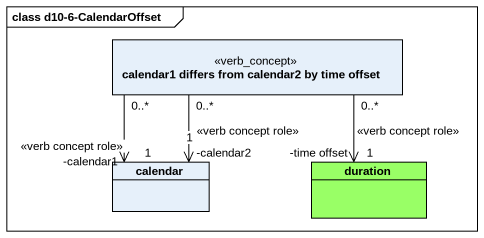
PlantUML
@startuml
mainframe class d10-6-CalendarOffset
hide circle
hide empty members
class "calendar1 differs from calendar2 by time offset" as calendar1_differs_from <<verb_concept>>
class calendar
class duration #99FF66
calendar1_differs_from "0..*" --> "-calendar1\n1" calendar : <<verb concept role>>
calendar1_differs_from "0..*" --> "-calendar2\n1" calendar : <<verb concept role>>
calendar1_differs_from "0..*" --> "-time offset\n1" duration : <<verb concept role>>
@enduml
